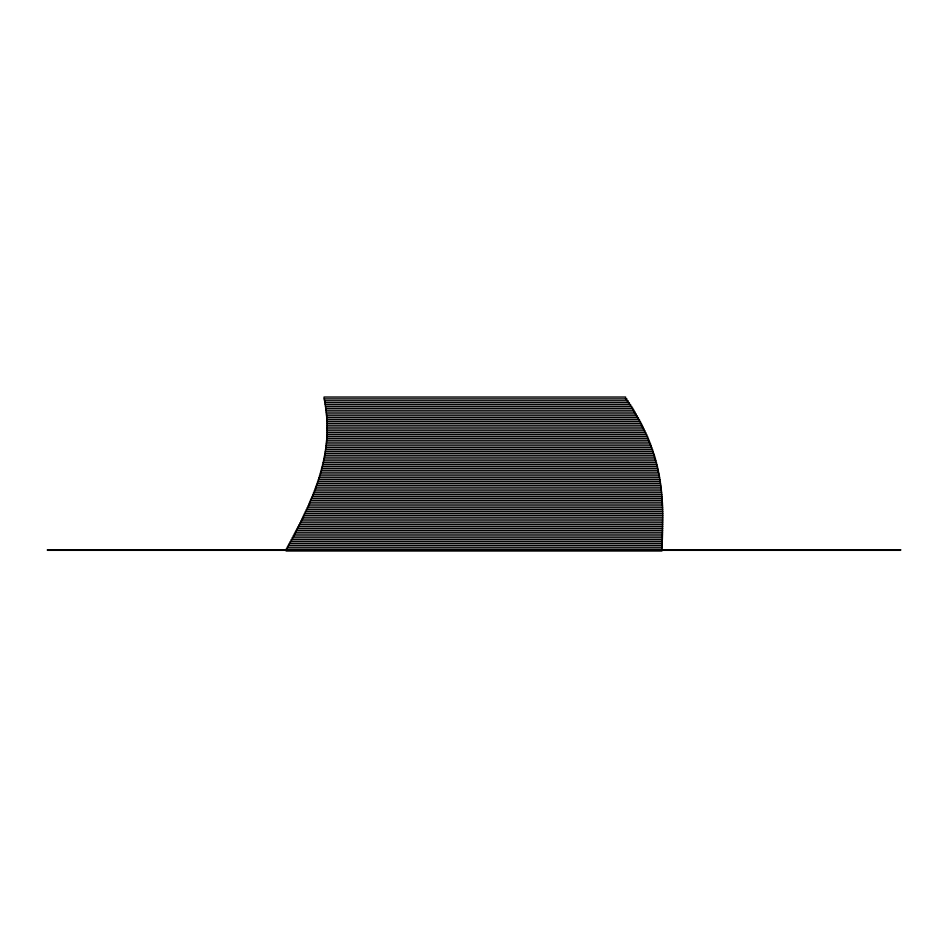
<?xml version="1.0" encoding="UTF-8"?>
<svg xmlns="http://www.w3.org/2000/svg" width="948" height="948" viewBox="0 0 948 948"><rect width="100%" height="100%" fill="white"/><g stroke="black" fill="none" stroke-linecap="round" stroke-linejoin="round"><path stroke-width="1.42" d="M326.645 417.677L638.395 417.677L638.395 419.561M326.882 421.433L640.433 421.433L640.433 423.318M327.036 425.19L642.365 425.19L642.365 427.074M327.084 427.074L643.301 427.074L643.301 428.946M327.084 428.946L644.213 428.946L644.213 430.819M327.06 430.819L645.102 430.819L645.102 432.703M327.001 432.703L645.955 432.703L645.955 434.575M326.823 436.459L647.614 436.459L647.614 438.332M326.693 440.204L326.693 438.332L648.396 438.332L648.396 440.204M662.273 500.283L310.328 500.283L310.328 502.156M662.474 504.04L308.692 504.04L308.692 505.912M662.616 507.796L306.998 507.796L306.998 509.669M662.676 509.669L306.145 509.669L306.145 511.541M662.711 511.541L305.268 511.541L305.268 513.425M291.083 541.581L291.083 539.708L662.356 539.708L662.747 513.425L304.379 513.425L304.379 515.297M662.759 515.297L303.479 515.297L303.479 517.181M662.77 517.181L302.578 517.181L302.578 519.054M662.77 519.054L301.654 519.054L301.654 520.926M662.77 520.926L300.729 520.926L300.729 522.81M662.759 522.81L299.793 522.81L299.793 524.682M662.747 524.682L298.857 524.682L298.857 526.567M662.723 526.567L297.897 526.567L297.897 528.439M662.688 528.439L296.937 528.439L296.937 530.323M662.64 530.323L295.977 530.323L295.977 532.195M662.593 532.195L295.006 532.195L295.006 534.068M662.545 534.068L294.034 534.068L294.034 535.952M662.486 535.952L293.05 535.952L293.05 537.824M662.415 537.824L292.067 537.824L292.067 539.708M662.285 541.581L290.088 541.581L290.088 543.453M662.131 545.337L288.097 545.337L288.097 547.209M662.048 547.209L287.102 547.209L287.102 549.093M662.711 513.425L662.557 505.912L307.851 505.912L307.851 507.796M662.474 505.912L662.379 502.156L309.51 502.156L309.51 504.04M662.273 502.156L662.154 498.399L311.122 498.399L311.122 500.283M662.285 539.708L662.202 543.453L289.093 543.453L289.093 545.337M662.024 498.399L662.024 496.527L311.904 496.527L311.904 498.399M662.131 543.453L661.977 549.093L286.106 549.093L286.106 550.966L661.894 550.966L661.894 549.093M661.87 496.527L661.87 494.655L312.662 494.655L312.662 496.527M661.704 494.655L661.704 492.77L313.421 492.77L313.421 494.655M661.514 492.77L661.514 490.898L314.155 490.898L314.155 492.77M661.325 490.898L661.325 489.014L314.866 489.014L314.866 490.898M661.1 489.014L661.1 487.142L315.566 487.142L315.566 489.014M660.875 487.142L660.875 485.269L316.253 485.269L316.253 487.142M660.614 485.269L660.614 483.385L316.916 483.385L316.916 485.269M660.353 483.385L660.353 481.513L317.568 481.513L317.568 483.385M660.057 481.513L660.057 479.629L318.196 479.629L318.196 481.513M659.749 479.629L659.749 477.756L318.801 477.756L318.801 479.629M659.429 477.756L659.429 475.872L319.393 475.872L319.393 477.756M659.085 475.872L659.085 474L319.962 474L319.962 475.872M658.718 474L658.718 472.128L320.507 472.128L320.507 474M658.327 472.128L658.327 470.244L321.04 470.244L321.04 472.128M657.924 470.244L657.924 468.371L321.55 468.371L321.55 470.244M657.485 468.371L657.485 466.487L322.036 466.487L322.036 468.371M657.047 466.487L657.047 464.615L322.51 464.615L322.51 466.487M656.573 464.615L656.573 462.731L322.948 462.731L322.948 464.615M656.075 462.731L656.075 460.858L323.375 460.858L323.375 462.731M655.566 460.858L655.566 458.986L323.778 458.986L323.778 460.858M655.032 458.986L655.032 457.102L324.157 457.102L324.157 458.986M654.464 457.102L654.464 455.23L324.512 455.23L324.512 457.102M653.883 455.23L653.883 453.345L324.844 453.345L324.844 455.23M653.279 453.345L653.279 451.473L325.164 451.473L325.164 453.345M652.651 451.473L652.651 449.601L325.448 449.601L325.448 451.473M651.999 449.601L651.999 447.717L325.721 447.717L325.721 449.601M651.335 447.717L651.335 445.844L325.958 445.844L325.958 447.717M650.636 445.844L650.636 443.96L326.183 443.96L326.183 445.844M649.913 443.96L649.913 442.088L326.373 442.088L326.373 443.96M649.167 442.088L649.167 440.204L326.55 440.204L326.55 442.088M646.797 436.459L646.797 434.575L326.93 434.575L326.823 438.332M641.417 425.19L641.417 423.318L326.977 423.318L326.882 419.561M639.426 421.433L639.426 419.561L326.776 419.561L326.645 415.805M637.352 417.677L637.352 415.805L326.491 415.805L326.491 413.932M636.274 415.805L636.274 413.932L326.302 413.932L326.302 412.048M635.184 413.932L635.184 412.048L326.1 412.048L326.1 410.176M634.058 412.048L634.058 410.176L325.875 410.176L325.875 408.292M632.92 410.176L632.92 408.292L325.626 408.292L325.626 406.419M631.759 408.292L631.759 406.419L325.365 406.419L325.365 404.547M630.574 406.419L630.574 404.547L325.069 404.547L325.069 402.663M629.365 404.547L629.365 402.663L324.761 402.663L324.761 400.791M628.133 402.663L628.133 400.791L324.417 400.791L324.417 398.907M626.877 400.791L626.877 398.907L324.062 398.907L324.062 397.034L625.609 397.034L625.609 398.907M327.036 423.318L327.001 434.575M900.6 549.733L47.4 549.733L47.4 550.326L900.6 550.326L900.6 549.733"/></g></svg>
